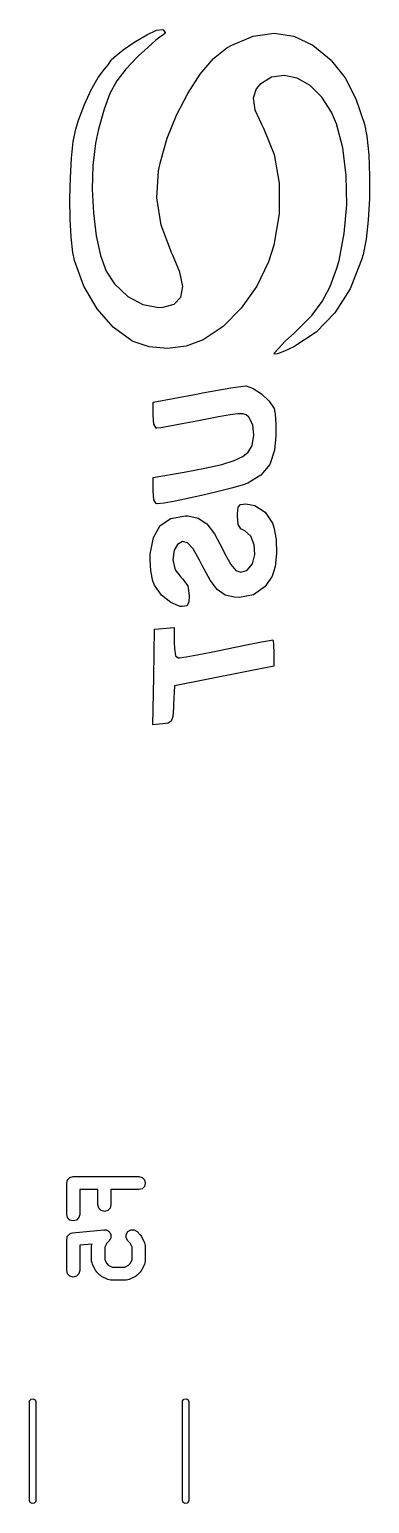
# Model space of a CAD drawing. Extents: x 0.08 to 3.92, y 0.14 to 2.92.
# Drawn here: x 0.545 to 0.857, y 0.153 to 1.5 of the extents above; entities that cross this region are included whole.
import ezdxf

# ---------------------------------------------------------------- set-up
doc = ezdxf.new("R2010")
doc.units = 0
doc.header["$MEASUREMENT"] = 0
doc.layers.add('BLACK', color=7, linetype='CONTINUOUS')

msp = doc.modelspace()

# ---------------------------------------------------------------- linework, layer by layer
at = {"layer": 'BLACK', "linetype": 'CONTINUOUS'}
for p, q in [((0.652577, 1.49552), (0.661625, 1.49958)), ((0.661625, 1.49958), (0.667388, 1.50035)), ((0.669346, 1.49703), (0.667102, 1.49491)), ((0.667388, 1.50035), (0.66941, 1.49767)), ((0.66941, 1.49767), (0.669346, 1.49703)), ((0.750118, 1.49414), (0.769123, 1.49686)), ((0.769123, 1.49686), (0.787345, 1.49411)), ((0.631059, 1.48162), (0.63993, 1.48781)), ((0.63993, 1.48781), (0.6407, 1.48833)), ((0.6407, 1.48833), (0.652577, 1.49552)), ((0.65375, 1.48421), (0.645158, 1.47626)), ((0.66094, 1.49047), (0.65375, 1.48421)), ((0.66575, 1.49422), (0.66094, 1.49047)), ((0.667102, 1.49491), (0.66575, 1.49422)), ((0.71377, 1.4737), (0.725958, 1.48345)), ((0.725958, 1.48345), (0.730363, 1.48596)), ((0.730363, 1.48596), (0.750118, 1.49414)), ((0.787345, 1.49411), (0.804752, 1.4859)), ((0.804752, 1.4859), (0.82131, 1.47223)), ((0.617422, 1.46824), (0.620032, 1.47228)), ((0.620032, 1.47228), (0.620373, 1.47282)), ((0.620373, 1.47282), (0.624149, 1.47632)), ((0.624149, 1.47632), (0.631059, 1.48162)), ((0.644042, 1.4752), (0.633332, 1.46413)), ((0.645158, 1.47626), (0.644042, 1.4752)), ((0.701613, 1.45951), (0.71377, 1.4737)), ((0.82131, 1.47223), (0.821817, 1.47171)), ((0.821817, 1.47171), (0.834269, 1.45603)), ((0.601694, 1.44523), (0.608038, 1.45656)), ((0.608038, 1.45656), (0.613731, 1.46409)), ((0.613731, 1.46409), (0.617422, 1.46824)), ((0.633332, 1.46413), (0.625211, 1.45347)), ((0.690075, 1.44194), (0.701613, 1.45951)), ((0.766648, 1.45664), (0.756185, 1.45003)), ((0.778272, 1.45842), (0.766648, 1.45664)), ((0.790326, 1.45576), (0.778272, 1.45842)), ((0.802083, 1.44903), (0.790326, 1.45576)), ((0.834269, 1.45603), (0.84413, 1.43707)), ((0.595444, 1.43166), (0.601694, 1.44523)), ((0.625211, 1.45347), (0.618864, 1.44177)), ((0.679744, 1.42203), (0.690075, 1.44194)), ((0.752832, 1.44609), (0.749921, 1.43751)), ((0.756185, 1.45003), (0.752832, 1.44609)), ((0.812813, 1.4386), (0.802083, 1.44903)), ((0.590028, 1.4174), (0.595444, 1.43166)), ((0.618864, 1.44177), (0.613479, 1.42752)), ((0.749921, 1.43751), (0.751486, 1.42693)), ((0.821787, 1.42485), (0.812813, 1.4386)), ((0.84413, 1.43707), (0.851926, 1.4138)), ((0.587518, 1.40928), (0.590028, 1.4174)), ((0.613479, 1.42752), (0.608242, 1.40928)), ((0.671208, 1.40085), (0.679744, 1.42203)), ((0.751486, 1.42693), (0.75755, 1.41376)), ((0.826414, 1.41407), (0.821787, 1.42485)), ((0.585311, 1.39787), (0.587518, 1.40928)), ((0.608242, 1.40928), (0.605566, 1.39646)), ((0.75755, 1.41376), (0.759444, 1.41029)), ((0.759444, 1.41029), (0.769075, 1.38613)), ((0.832099, 1.39205), (0.826414, 1.41407)), ((0.851926, 1.4138), (0.854096, 1.4027)), ((0.854096, 1.4027), (0.855792, 1.38582)), ((0.583685, 1.38258), (0.585311, 1.39787)), ((0.605566, 1.39646), (0.603288, 1.37609)), ((0.665056, 1.37945), (0.671208, 1.40085)), ((0.835167, 1.36686), (0.832099, 1.39205)), ((0.582655, 1.36479), (0.583685, 1.38258)), ((0.603288, 1.37609), (0.602684, 1.35425)), ((0.663428, 1.37126), (0.665056, 1.37945)), ((0.769075, 1.38613), (0.773904, 1.35982)), ((0.855792, 1.38582), (0.856554, 1.36639)), ((0.582234, 1.3459), (0.582655, 1.36479)), ((0.661887, 1.34632), (0.663428, 1.37126)), ((0.835614, 1.34019), (0.835167, 1.36686)), ((0.856554, 1.36639), (0.856398, 1.34599)), ((0.602684, 1.35425), (0.603679, 1.33231)), ((0.773904, 1.35982), (0.773869, 1.33195)), ((0.582437, 1.32729), (0.582234, 1.3459)), ((0.665844, 1.32142), (0.661887, 1.34632)), ((0.833439, 1.31372), (0.835614, 1.34019)), ((0.856398, 1.34599), (0.855342, 1.32618)), ((0.583278, 1.31036), (0.582437, 1.32729)), ((0.603679, 1.33231), (0.606195, 1.31163)), ((0.675311, 1.29648), (0.665844, 1.32142)), ((0.773869, 1.33195), (0.768907, 1.30312)), ((0.855342, 1.32618), (0.853404, 1.30854)), ((0.584772, 1.2965), (0.583278, 1.31036)), ((0.606195, 1.31163), (0.610158, 1.29359)), ((0.828638, 1.28915), (0.833439, 1.31372)), ((0.853404, 1.30854), (0.850601, 1.29463)), ((0.586286, 1.28911), (0.584772, 1.2965)), ((0.610158, 1.29359), (0.615489, 1.27955)), ((0.676231, 1.29463), (0.675311, 1.29648)), ((0.682999, 1.27851), (0.676231, 1.29463)), ((0.768907, 1.30312), (0.764001, 1.28784)), ((0.850601, 1.29463), (0.849151, 1.28971)), ((0.595084, 1.26556), (0.586286, 1.28911)), ((0.764001, 1.28784), (0.753219, 1.26565)), ((0.820486, 1.2655), (0.826621, 1.2822)), ((0.826621, 1.2822), (0.828638, 1.28915)), ((0.849151, 1.28971), (0.83867, 1.26332)), ((0.615489, 1.27955), (0.623077, 1.26792)), ((0.623077, 1.26792), (0.635137, 1.25638)), ((0.685491, 1.26551), (0.682999, 1.27851)), ((0.607131, 1.245), (0.595084, 1.26556)), ((0.635137, 1.25638), (0.649039, 1.24893)), ((0.677777, 1.24935), (0.68374, 1.25575)), ((0.68374, 1.25575), (0.685491, 1.26551)), ((0.753219, 1.26565), (0.739143, 1.24565)), ((0.813187, 1.25167), (0.820486, 1.2655)), ((0.83867, 1.26332), (0.824824, 1.24126)), ((0.621885, 1.22818), (0.607131, 1.245)), ((0.649039, 1.24893), (0.663748, 1.24629)), ((0.663748, 1.24629), (0.667636, 1.24646)), ((0.667636, 1.24646), (0.677777, 1.24935)), ((0.739143, 1.24565), (0.722586, 1.22893)), ((0.803569, 1.23899), (0.813187, 1.25167)), ((0.824824, 1.24126), (0.807643, 1.22357)), ((0.6388, 1.21586), (0.621885, 1.22818)), ((0.722586, 1.22893), (0.704358, 1.21659)), ((0.79048, 1.22568), (0.803569, 1.23899)), ((0.640048, 1.21518), (0.6388, 1.21586)), ((0.654698, 1.21019), (0.640048, 1.21518)), ((0.704358, 1.21659), (0.688799, 1.21095)), ((0.773109, 1.20883), (0.779402, 1.21528)), ((0.779402, 1.21528), (0.787708, 1.22312)), ((0.807643, 1.22357), (0.787154, 1.2103)), ((0.787708, 1.22312), (0.79048, 1.22568)), ((0.671588, 1.2088), (0.654698, 1.21019)), ((0.688799, 1.21095), (0.671588, 1.2088)), ((0.769266, 1.20353), (0.769639, 1.20463)), ((0.772271, 1.20393), (0.769266, 1.20353)), ((0.769639, 1.20463), (0.773109, 1.20883)), ((0.778747, 1.20639), (0.772271, 1.20393)), ((0.787154, 1.2103), (0.778747, 1.20639)), ((0.717567, 1.17059), (0.729681, 1.17262)), ((0.729681, 1.17262), (0.738655, 1.17398)), ((0.738655, 1.17398), (0.743348, 1.17447)), ((0.743348, 1.17447), (0.743556, 1.17446)), ((0.743556, 1.17446), (0.749958, 1.1723)), ((0.749958, 1.1723), (0.757595, 1.16717)), ((0.65836, 1.15965), (0.69798, 1.16706)), ((0.65836, 1.14772), (0.65836, 1.15965)), ((0.69798, 1.16706), (0.703457, 1.16807)), ((0.703457, 1.16807), (0.717567, 1.17059)), ((0.757595, 1.16717), (0.764594, 1.16057)), ((0.764594, 1.16057), (0.769085, 1.15398)), ((0.659071, 1.13967), (0.65836, 1.14772)), ((0.718232, 1.14622), (0.703092, 1.14329)), ((0.728903, 1.1481), (0.718232, 1.14622)), ((0.736045, 1.14899), (0.728903, 1.1481)), ((0.740602, 1.14894), (0.736045, 1.14899)), ((0.743515, 1.14802), (0.740602, 1.14894)), ((0.745726, 1.14629), (0.743515, 1.14802)), ((0.746006, 1.14602), (0.745726, 1.14629)), ((0.749743, 1.13891), (0.746006, 1.14602)), ((0.769085, 1.15398), (0.77022, 1.14855)), ((0.77022, 1.14855), (0.770876, 1.13949)), ((0.661035, 1.13594), (0.659071, 1.13967)), ((0.661654, 1.13579), (0.661035, 1.13594)), ((0.665441, 1.1363), (0.661654, 1.13579)), ((0.673565, 1.1377), (0.665441, 1.1363)), ((0.684944, 1.1398), (0.673565, 1.1377)), ((0.698499, 1.14239), (0.684944, 1.1398)), ((0.703092, 1.14329), (0.698499, 1.14239)), ((0.750729, 1.12943), (0.749743, 1.13891)), ((0.770876, 1.13949), (0.770877, 1.12888)), ((0.745552, 1.11389), (0.748998, 1.11997)), ((0.748998, 1.11997), (0.750729, 1.12943)), ((0.770877, 1.12888), (0.769538, 1.11582)), ((0.72132, 1.1028), (0.732678, 1.10627)), ((0.732678, 1.10627), (0.740528, 1.1099)), ((0.740528, 1.1099), (0.745552, 1.11389)), ((0.769538, 1.11582), (0.7651, 1.1027)), ((0.65836, 1.09075), (0.686675, 1.0957)), ((0.686675, 1.0957), (0.705777, 1.09927)), ((0.705777, 1.09927), (0.72132, 1.1028)), ((0.75714, 1.09293), (0.745158, 1.08569)), ((0.7651, 1.1027), (0.75714, 1.09293)), ((0.65836, 1.07874), (0.65836, 1.09075)), ((0.659064, 1.07036), (0.65836, 1.07874)), ((0.719202, 1.07823), (0.705356, 1.07493)), ((0.731519, 1.08141), (0.719202, 1.07823)), ((0.740934, 1.08416), (0.731519, 1.08141)), ((0.745158, 1.08569), (0.740934, 1.08416)), ((0.661269, 1.06689), (0.659064, 1.07036)), ((0.662124, 1.06673), (0.661269, 1.06689)), ((0.668364, 1.0674), (0.662124, 1.06673)), ((0.678564, 1.0692), (0.668364, 1.0674)), ((0.691352, 1.07181), (0.678564, 1.0692)), ((0.705356, 1.07493), (0.691352, 1.07181)), ((0.736271, 1.06371), (0.738465, 1.06624)), ((0.738465, 1.06624), (0.743381, 1.06673)), ((0.743381, 1.06673), (0.75139, 1.06526)), ((0.75139, 1.06526), (0.760833, 1.05915)), ((0.664932, 1.0468), (0.674636, 1.05344)), ((0.674636, 1.05344), (0.687608, 1.05568)), ((0.687608, 1.05568), (0.690192, 1.05561)), ((0.690192, 1.05561), (0.699577, 1.05366)), ((0.699577, 1.05366), (0.70745, 1.04848)), ((0.735708, 1.05562), (0.735718, 1.05757)), ((0.736319, 1.04797), (0.735708, 1.05562)), ((0.735718, 1.05757), (0.736271, 1.06371)), ((0.760833, 1.05915), (0.767651, 1.04911)), ((0.658603, 1.0359), (0.664932, 1.0468)), ((0.70745, 1.04848), (0.714647, 1.03933)), ((0.714647, 1.03933), (0.722004, 1.02548)), ((0.73877, 1.04387), (0.736319, 1.04797)), ((0.742359, 1.04197), (0.73877, 1.04387)), ((0.747969, 1.0372), (0.742359, 1.04197)), ((0.767651, 1.04911), (0.768968, 1.04535)), ((0.768968, 1.04535), (0.770931, 1.03416)), ((0.655757, 1.02086), (0.658603, 1.0359)), ((0.677633, 1.02451), (0.67642, 1.01562)), ((0.680798, 1.02958), (0.677633, 1.02451)), ((0.685357, 1.03239), (0.680798, 1.02958)), ((0.689947, 1.03117), (0.685357, 1.03239)), ((0.695014, 1.02555), (0.689947, 1.03117)), ((0.701008, 1.01514), (0.695014, 1.02555)), ((0.722004, 1.02548), (0.724168, 1.02097)), ((0.751056, 1.02936), (0.747969, 1.0372)), ((0.75154, 1.02032), (0.751056, 1.02936)), ((0.770931, 1.03416), (0.771342, 1.02144)), ((0.655598, 1.01563), (0.655757, 1.02086)), ((0.656338, 1.00535), (0.655598, 1.01563)), ((0.67642, 1.01562), (0.678637, 1.00648)), ((0.703436, 1.01023), (0.701008, 1.01514)), ((0.724168, 1.02097), (0.729569, 1.01118)), ((0.729569, 1.01118), (0.734196, 1.00581)), ((0.744383, 1.00619), (0.749342, 1.01197)), ((0.749342, 1.01197), (0.75154, 1.02032)), ((0.771342, 1.02144), (0.770207, 1.00948)), ((0.658228, 0.996099), (0.656338, 1.00535)), ((0.678637, 1.00648), (0.684051, 0.999269)), ((0.684051, 0.999269), (0.685378, 0.99816)), ((0.685378, 0.99816), (0.690186, 0.991775)), ((0.710505, 0.996984), (0.703436, 1.01023)), ((0.734196, 1.00581), (0.738737, 1.00425)), ((0.738737, 1.00425), (0.743878, 1.0059)), ((0.743878, 1.0059), (0.744383, 1.00619)), ((0.767532, 1.00054), (0.760911, 0.991148)), ((0.770207, 1.00948), (0.767532, 1.00054)), ((0.659686, 0.992255), (0.658228, 0.996099)), ((0.666172, 0.983263), (0.659686, 0.992255)), ((0.690186, 0.991775), (0.69151, 0.983066)), ((0.717143, 0.988283), (0.710505, 0.996984)), ((0.724291, 0.983317), (0.717143, 0.988283)), ((0.750233, 0.983674), (0.737332, 0.981098)), ((0.760911, 0.991148), (0.750233, 0.983674)), ((0.674534, 0.976388), (0.666172, 0.983263)), ((0.68303, 0.972969), (0.674534, 0.976388)), ((0.684976, 0.972811), (0.68303, 0.972969)), ((0.689314, 0.973547), (0.684976, 0.972811)), ((0.691156, 0.976803), (0.689314, 0.973547)), ((0.69151, 0.983066), (0.691156, 0.976803)), ((0.732889, 0.981277), (0.724291, 0.983317)), ((0.737332, 0.981098), (0.732889, 0.981277)), ((0.65898, 0.908404), (0.659742, 0.952093)), ((0.659742, 0.952093), (0.677697, 0.953824)), ((0.677697, 0.953824), (0.677697, 0.939837)), ((0.677697, 0.939837), (0.677842, 0.934436)), ((0.677842, 0.934436), (0.678987, 0.927894)), ((0.698701, 0.928779), (0.711484, 0.931237)), ((0.711484, 0.931237), (0.72604, 0.934137)), ((0.72604, 0.934137), (0.733458, 0.935636)), ((0.733458, 0.935636), (0.746827, 0.938321)), ((0.746827, 0.938321), (0.757665, 0.940474)), ((0.757665, 0.940474), (0.765013, 0.941905)), ((0.765013, 0.941905), (0.767907, 0.942424)), ((0.767907, 0.942424), (0.768173, 0.941943)), ((0.768173, 0.941943), (0.768663, 0.937655)), ((0.768663, 0.937655), (0.768858, 0.93037)), ((0.768858, 0.93037), (0.768858, 0.918316)), ((0.768858, 0.918316), (0.677943, 0.900284)), ((0.678987, 0.927894), (0.68141, 0.92585)), ((0.68141, 0.92585), (0.682644, 0.925971)), ((0.682644, 0.925971), (0.688739, 0.926959)), ((0.688739, 0.926959), (0.698701, 0.928779)), ((0.658218, 0.864716), (0.65898, 0.908404)), ((0.677943, 0.900284), (0.677129, 0.883371)), ((0.676975, 0.880225), (0.67635, 0.872248)), ((0.677129, 0.883371), (0.676975, 0.880225)), ((0.667267, 0.865587), (0.658218, 0.864716)), ((0.672247, 0.866282), (0.667267, 0.865587)), ((0.675024, 0.868051), (0.672247, 0.866282)), ((0.67635, 0.872248), (0.675024, 0.868051)), ((0.579253, 0.445787), (0.580057, 0.448787)), ((0.579253, 0.417216), (0.579253, 0.445787)), ((0.580057, 0.448787), (0.582253, 0.450984)), ((0.582253, 0.450984), (0.585253, 0.451787)), ((0.585253, 0.451787), (0.645253, 0.451787)), ((0.645253, 0.451787), (0.648253, 0.450984)), ((0.648253, 0.450984), (0.650449, 0.448787)), ((0.650449, 0.448787), (0.651253, 0.445787)), ((0.651253, 0.445787), (0.650449, 0.442787)), ((0.607824, 0.439787), (0.591253, 0.439787)), ((0.591253, 0.439787), (0.591253, 0.417216)), ((0.607824, 0.425787), (0.607824, 0.439787)), ((0.645253, 0.439787), (0.619824, 0.439787)), ((0.619824, 0.439787), (0.619824, 0.425787)), ((0.648253, 0.440591), (0.645253, 0.439787)), ((0.650449, 0.442787), (0.648253, 0.440591)), ((0.608628, 0.422787), (0.607824, 0.425787)), ((0.610824, 0.420591), (0.608628, 0.422787)), ((0.613824, 0.419787), (0.610824, 0.420591)), ((0.616824, 0.420591), (0.613824, 0.419787)), ((0.619021, 0.422787), (0.616824, 0.420591)), ((0.619824, 0.425787), (0.619021, 0.422787)), ((0.580057, 0.414216), (0.579253, 0.417216)), ((0.582253, 0.41202), (0.580057, 0.414216)), ((0.585253, 0.411216), (0.582253, 0.41202)), ((0.588253, 0.41202), (0.585253, 0.411216)), ((0.590449, 0.414216), (0.588253, 0.41202)), ((0.591253, 0.417216), (0.590449, 0.414216)), ((0.579253, 0.394359), (0.57958, 0.39558)), ((0.579253, 0.365787), (0.579253, 0.394359)), ((0.57958, 0.39558), (0.579784, 0.396827)), ((0.579784, 0.396827), (0.579978, 0.397064)), ((0.579978, 0.397064), (0.580057, 0.397359)), ((0.580057, 0.397359), (0.580951, 0.398253)), ((0.580951, 0.398253), (0.581751, 0.399231)), ((0.581751, 0.399231), (0.582037, 0.399339)), ((0.582037, 0.399339), (0.582253, 0.399555)), ((0.582253, 0.399555), (0.583474, 0.399882)), ((0.583474, 0.399882), (0.584656, 0.400329)), ((0.584656, 0.400329), (0.613227, 0.403186)), ((0.613227, 0.403186), (0.614295, 0.403012)), ((0.615899, 0.390805), (0.61411, 0.387228)), ((0.614295, 0.403012), (0.615377, 0.403012)), ((0.615377, 0.403012), (0.615805, 0.402765)), ((0.615805, 0.402765), (0.616293, 0.402685)), ((0.618067, 0.392973), (0.615899, 0.390805)), ((0.616293, 0.402685), (0.61713, 0.402)), ((0.61713, 0.402), (0.618067, 0.401459)), ((0.618067, 0.401459), (0.618314, 0.401031)), ((0.618608, 0.39391), (0.618067, 0.392973)), ((0.618314, 0.401031), (0.618696, 0.400718)), ((0.619293, 0.394748), (0.618608, 0.39391)), ((0.618696, 0.400718), (0.619079, 0.399706)), ((0.619079, 0.399706), (0.61962, 0.398769)), ((0.619373, 0.395235), (0.619293, 0.394748)), ((0.61962, 0.395663), (0.619373, 0.395235)), ((0.61962, 0.398769), (0.61962, 0.398275)), ((0.61962, 0.398275), (0.619795, 0.397813)), ((0.619795, 0.397813), (0.61962, 0.396745)), ((0.61962, 0.396745), (0.61962, 0.395663)), ((0.633743, 0.398769), (0.635296, 0.401459)), ((0.633743, 0.395663), (0.633743, 0.398769)), ((0.635296, 0.392973), (0.633743, 0.395663)), ((0.635296, 0.401459), (0.637986, 0.403012)), ((0.637465, 0.390805), (0.635296, 0.392973)), ((0.639253, 0.387228), (0.637465, 0.390805)), ((0.637986, 0.403012), (0.641092, 0.403012)), ((0.641092, 0.403012), (0.643781, 0.401459)), ((0.643781, 0.401459), (0.646639, 0.398602)), ((0.646639, 0.398602), (0.647122, 0.397765)), ((0.647122, 0.397765), (0.647763, 0.397042)), ((0.647763, 0.397042), (0.65062, 0.391328)), ((0.65062, 0.391328), (0.650896, 0.389977)), ((0.602483, 0.390052), (0.591253, 0.388929)), ((0.591253, 0.388929), (0.591253, 0.365787)), ((0.60211, 0.388645), (0.602467, 0.389977)), ((0.60211, 0.374359), (0.60211, 0.388645)), ((0.602467, 0.389977), (0.602483, 0.390052)), ((0.61411, 0.387228), (0.61411, 0.375775)), ((0.639253, 0.375775), (0.639253, 0.387228)), ((0.650896, 0.389977), (0.651253, 0.388645)), ((0.651253, 0.388645), (0.651253, 0.374359)), ((0.580057, 0.362787), (0.579253, 0.365787)), ((0.591253, 0.365787), (0.590449, 0.362787)), ((0.602467, 0.373027), (0.60211, 0.374359)), ((0.602744, 0.371676), (0.602467, 0.373027)), ((0.605601, 0.365961), (0.602744, 0.371676)), ((0.606242, 0.365239), (0.605601, 0.365961)), ((0.606725, 0.364402), (0.606242, 0.365239)), ((0.609582, 0.361545), (0.606725, 0.364402)), ((0.61411, 0.375775), (0.615899, 0.372199)), ((0.615899, 0.372199), (0.617379, 0.370719)), ((0.617379, 0.370719), (0.620955, 0.36893)), ((0.620955, 0.36893), (0.632408, 0.36893)), ((0.632408, 0.36893), (0.635985, 0.370719)), ((0.635985, 0.370719), (0.637465, 0.372199)), ((0.637465, 0.372199), (0.639253, 0.375775)), ((0.646639, 0.364402), (0.643781, 0.361545)), ((0.647122, 0.365239), (0.646639, 0.364402)), ((0.647763, 0.365961), (0.647122, 0.365239)), ((0.65062, 0.371676), (0.647763, 0.365961)), ((0.650896, 0.373027), (0.65062, 0.371676)), ((0.651253, 0.374359), (0.650896, 0.373027)), ((0.582253, 0.360591), (0.580057, 0.362787)), ((0.585253, 0.359787), (0.582253, 0.360591)), ((0.588253, 0.360591), (0.585253, 0.359787)), ((0.590449, 0.362787), (0.588253, 0.360591)), ((0.610419, 0.361062), (0.609582, 0.361545)), ((0.611141, 0.360421), (0.610419, 0.361062)), ((0.616856, 0.357564), (0.611141, 0.360421)), ((0.618207, 0.357287), (0.616856, 0.357564)), ((0.619539, 0.35693), (0.618207, 0.357287)), ((0.633824, 0.35693), (0.619539, 0.35693)), ((0.635157, 0.357287), (0.633824, 0.35693)), ((0.636508, 0.357564), (0.635157, 0.357287)), ((0.642222, 0.360421), (0.636508, 0.357564)), ((0.642945, 0.361062), (0.642222, 0.360421)), ((0.643781, 0.361545), (0.642945, 0.361062)), ((0.545157, 0.245787), (0.545336, 0.246797)), ((0.545157, 0.155787), (0.545157, 0.245787)), ((0.545336, 0.246797), (0.546634, 0.248345)), ((0.546634, 0.248345), (0.548623, 0.248695)), ((0.548623, 0.248695), (0.550372, 0.247685)), ((0.550372, 0.247685), (0.551063, 0.245787)), ((0.551063, 0.245787), (0.551063, 0.155787)), ((0.685157, 0.245787), (0.685336, 0.246797)), ((0.685157, 0.155787), (0.685157, 0.245787)), ((0.685336, 0.246797), (0.686634, 0.248345)), ((0.686634, 0.248345), (0.688623, 0.248695)), ((0.688623, 0.248695), (0.690372, 0.247685)), ((0.690372, 0.247685), (0.691063, 0.245787)), ((0.691063, 0.245787), (0.691063, 0.155787)), ((0.545848, 0.153889), (0.545157, 0.155787)), ((0.547597, 0.152879), (0.545848, 0.153889)), ((0.549587, 0.15323), (0.547597, 0.152879)), ((0.550885, 0.154777), (0.549587, 0.15323)), ((0.551063, 0.155787), (0.550885, 0.154777)), ((0.685848, 0.153889), (0.685157, 0.155787)), ((0.687597, 0.152879), (0.685848, 0.153889)), ((0.689587, 0.15323), (0.687597, 0.152879)), ((0.690885, 0.154777), (0.689587, 0.15323)), ((0.691063, 0.155787), (0.690885, 0.154777))]:
    msp.add_line(p, q, dxfattribs=at)

doc.saveas('drawing.dxf')
